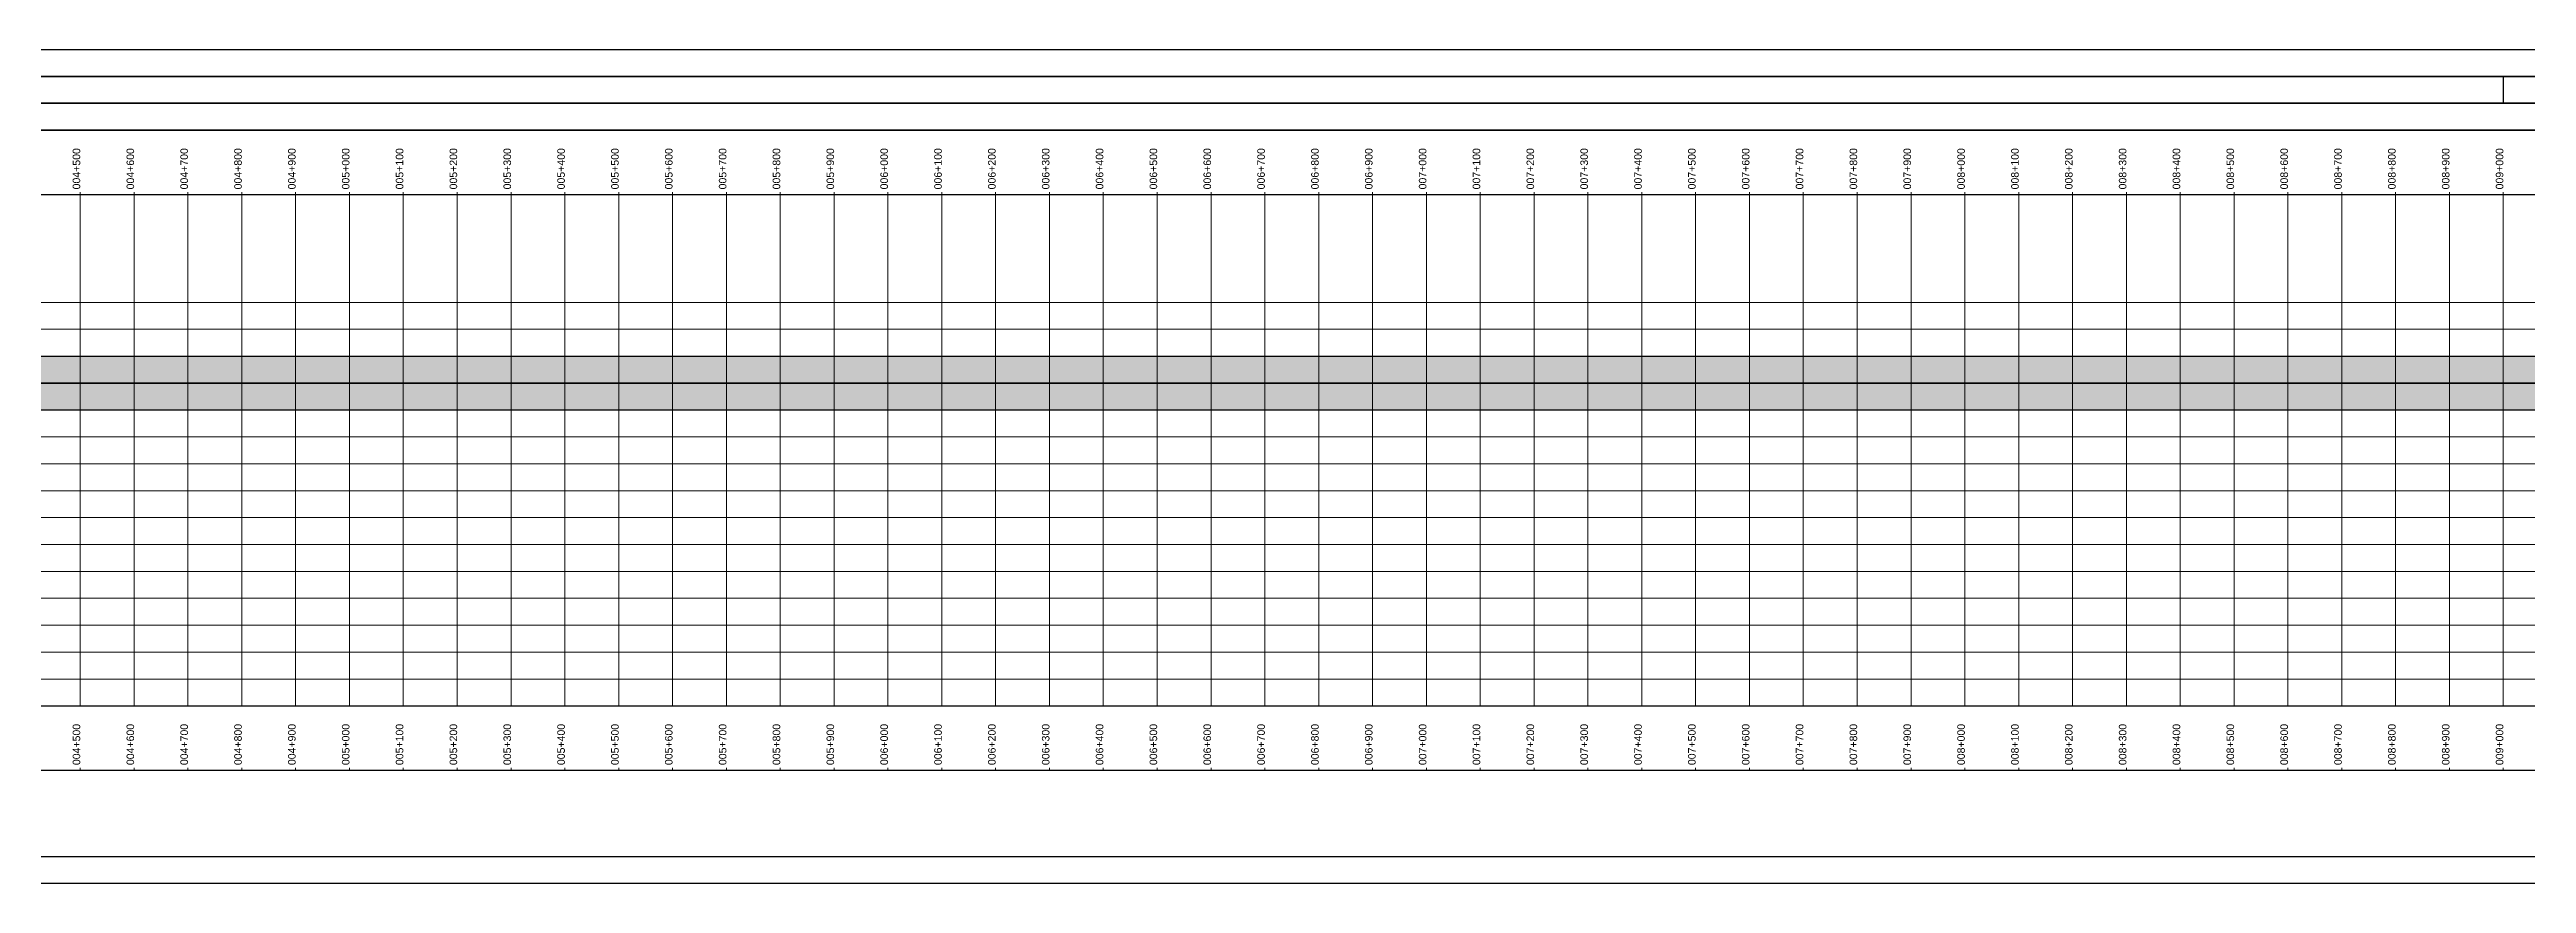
# Model space of a CAD drawing. Extents: x -247 to 52513, y 3400 to 5000.
# Drawn here: x 4443 to 9043, y 3450 to 5000 of the extents above; entities that cross this region are included whole.
import ezdxf

# ---------------------------------------------------------------- set-up
doc = ezdxf.new("R2010")
doc.units = 0
doc.linetypes.add('Dashed', pattern=[0])
for name, color, linetype in [('Activity Lines', 7, 'Continuous'), ('Chainage Text', 7, 'Continuous'), ('Entity', 7, 'Continuous'), ('Markers-One', 7, 'Continuous'), ('Outer Box', 7, 'Continuous'), ('Package', 7, 'Continuous'), ('Section', 7, 'Continuous'), ('Vertical Chainage Lines', 7, 'Continuous')]:
    doc.layers.add(name, color=color, linetype=linetype)
doc.styles.add('True type font', font='Arial.ttf')

msp = doc.modelspace()

# ---------------------------------------------------------------- hatches: boundary and pattern name
at = {"true_color": 0x407d60}
msp.add_hatch(color=163, dxfattribs=at).paths.add_polyline_path([(1000, 4430), (30000, 4430), (30000, 4380), (1000, 4380)])
at = {"true_color": 0x28209d}
msp.add_hatch(color=197, dxfattribs=at).paths.add_polyline_path([(2000, 4380), (40000, 4380), (40000, 4330), (2000, 4330)])

# ---------------------------------------------------------------- linework, layer by layer
for points in [[(1000, 4430), (30000, 4430), (30000, 4380), (1000, 4380)], [(2000, 4380), (40000, 4380), (40000, 4330), (2000, 4330)]]:
    msp.add_lwpolyline(points, close=True)
at = {"layer": 'Activity Lines', "color": 250, "linetype": 'Dashed', "lineweight": 15, "true_color": 0x000000}
msp.add_polyline3d([(53, 4530, 0), (52150, 4530, 0)], dxfattribs=at)
at = {"layer": 'Activity Lines', "color": 135, "linetype": 'Dashed', "lineweight": 15, "true_color": 0xda2b99}
msp.add_polyline3d([(53, 4480, 0), (52150, 4480, 0)], dxfattribs=at)
at = {"layer": 'Activity Lines', "color": 92, "linetype": 'Dashed', "lineweight": 15, "true_color": 0xb71de2}
msp.add_polyline3d([(53, 4430, 0), (52150, 4430, 0)], dxfattribs=at)
at = {"layer": 'Activity Lines', "color": 37, "linetype": 'Dashed', "lineweight": 15, "true_color": 0x4f0fff}
msp.add_polyline3d([(53, 4380, 0), (52150, 4380, 0)], dxfattribs=at)
at = {"layer": 'Activity Lines', "color": 11, "linetype": 'Dashed', "lineweight": 15, "true_color": 0x3ee08c}
msp.add_polyline3d([(53, 4330, 0), (52150, 4330, 0)], dxfattribs=at)
at = {"layer": 'Activity Lines', "color": 240, "linetype": 'Dashed', "lineweight": 15, "true_color": 0x724646}
msp.add_polyline3d([(53, 4280, 0), (52150, 4280, 0)], dxfattribs=at)
at = {"layer": 'Activity Lines', "color": 145, "linetype": 'Dashed', "lineweight": 15, "true_color": 0xc63939}
msp.add_polyline3d([(53, 4230, 0), (52150, 4230, 0)], dxfattribs=at)
at = {"layer": 'Activity Lines', "color": 43, "linetype": 'Dashed', "lineweight": 15, "true_color": 0x2bd43f}
msp.add_polyline3d([(53, 4180, 0), (52150, 4180, 0)], dxfattribs=at)
at = {"layer": 'Activity Lines', "color": 240, "linetype": 'Dashed', "lineweight": 15, "true_color": 0xeb0a42}
msp.add_polyline3d([(53, 4130, 0), (52150, 4130, 0)], dxfattribs=at)
at = {"layer": 'Activity Lines', "color": 163, "linetype": 'Dashed', "lineweight": 15, "true_color": 0x407d60}
msp.add_polyline3d([(53, 4080, 0), (52150, 4080, 0)], dxfattribs=at)
at = {"layer": 'Activity Lines', "color": 53, "linetype": 'Dashed', "lineweight": 15, "true_color": 0xe675a8}
msp.add_polyline3d([(53, 4030, 0), (52150, 4030, 0)], dxfattribs=at)
at = {"layer": 'Activity Lines', "color": 145, "linetype": 'Dashed', "lineweight": 15, "true_color": 0xf71d48}
msp.add_polyline3d([(53, 3980, 0), (52150, 3980, 0)], dxfattribs=at)
at = {"layer": 'Activity Lines', "color": 197, "linetype": 'Dashed', "lineweight": 15, "true_color": 0x28209d}
msp.add_polyline3d([(53, 3930, 0), (52150, 3930, 0)], dxfattribs=at)
at = {"layer": 'Activity Lines', "color": 252, "linetype": 'Dashed', "lineweight": 15, "true_color": 0xc3327f}
msp.add_polyline3d([(53, 3880, 0), (52150, 3880, 0)], dxfattribs=at)
at = {"layer": 'Activity Lines', "color": 221, "linetype": 'Dashed', "lineweight": 15, "true_color": 0x38f09a}
msp.add_polyline3d([(53, 3830, 0), (52150, 3830, 0)], dxfattribs=at)
at = {"layer": 'Entity', "color": 9, "lineweight": 25}
for points in [[(54, 4900, 0), (52149, 4900, 0), (52149, 4850, 0), (54, 4850, 0)], [(54, 3500, 0), (52149, 3500, 0), (52149, 3450, 0), (54, 3450, 0)], [(54, 3500, 0), (52149, 3500, 0), (52149, 3450, 0), (54, 3450, 0)]]:
    msp.add_polyline3d(points, close=True, dxfattribs=at)
at = {"layer": 'Markers-One', "color": 41, "linetype": 'Dashed', "lineweight": 0, "true_color": 0xe0e0e0}
for points in [[(4500, 4730, 0), (4500, 4735, 0)], [(4600, 4730, 0), (4600, 4735, 0)], [(4700, 4730, 0), (4700, 4735, 0)], [(4800, 4730, 0), (4800, 4735, 0)], [(4900, 4730, 0), (4900, 4735, 0)], [(5000, 4730, 0), (5000, 4735, 0)], [(5100, 4730, 0), (5100, 4735, 0)], [(5200, 4730, 0), (5200, 4735, 0)], [(5300, 4730, 0), (5300, 4735, 0)], [(5400, 4730, 0), (5400, 4735, 0)], [(5500, 4730, 0), (5500, 4735, 0)], [(5600, 4730, 0), (5600, 4735, 0)], [(5700, 4730, 0), (5700, 4735, 0)], [(5800, 4730, 0), (5800, 4735, 0)], [(5900, 4730, 0), (5900, 4735, 0)], [(6000, 4730, 0), (6000, 4735, 0)], [(6100, 4730, 0), (6100, 4735, 0)], [(6200, 4730, 0), (6200, 4735, 0)], [(6300, 4730, 0), (6300, 4735, 0)], [(6400, 4730, 0), (6400, 4735, 0)], [(6500, 4730, 0), (6500, 4735, 0)], [(6600, 4730, 0), (6600, 4735, 0)], [(6700, 4730, 0), (6700, 4735, 0)], [(6800, 4730, 0), (6800, 4735, 0)], [(6900, 4730, 0), (6900, 4735, 0)], [(7000, 4730, 0), (7000, 4735, 0)], [(7100, 4730, 0), (7100, 4735, 0)], [(7200, 4730, 0), (7200, 4735, 0)], [(7300, 4730, 0), (7300, 4735, 0)], [(7400, 4730, 0), (7400, 4735, 0)], [(7500, 4730, 0), (7500, 4735, 0)], [(7600, 4730, 0), (7600, 4735, 0)], [(7700, 4730, 0), (7700, 4735, 0)], [(7800, 4730, 0), (7800, 4735, 0)], [(7900, 4730, 0), (7900, 4735, 0)], [(8000, 4730, 0), (8000, 4735, 0)], [(8100, 4730, 0), (8100, 4735, 0)], [(8200, 4730, 0), (8200, 4735, 0)], [(8300, 4730, 0), (8300, 4735, 0)], [(8400, 4730, 0), (8400, 4735, 0)], [(8500, 4730, 0), (8500, 4735, 0)], [(8600, 4730, 0), (8600, 4735, 0)], [(8700, 4730, 0), (8700, 4735, 0)], [(8800, 4730, 0), (8800, 4735, 0)], [(8900, 4730, 0), (8900, 4735, 0)], [(9000, 4730, 0), (9000, 4735, 0)], [(4500, 3660, 0), (4500, 3665, 0)], [(4600, 3660, 0), (4600, 3665, 0)], [(4700, 3660, 0), (4700, 3665, 0)], [(4800, 3660, 0), (4800, 3665, 0)], [(4900, 3660, 0), (4900, 3665, 0)], [(5000, 3660, 0), (5000, 3665, 0)], [(5100, 3660, 0), (5100, 3665, 0)], [(5200, 3660, 0), (5200, 3665, 0)], [(5300, 3660, 0), (5300, 3665, 0)], [(5400, 3660, 0), (5400, 3665, 0)], [(5500, 3660, 0), (5500, 3665, 0)], [(5600, 3660, 0), (5600, 3665, 0)], [(5700, 3660, 0), (5700, 3665, 0)], [(5800, 3660, 0), (5800, 3665, 0)], [(5900, 3660, 0), (5900, 3665, 0)], [(6000, 3660, 0), (6000, 3665, 0)], [(6100, 3660, 0), (6100, 3665, 0)], [(6200, 3660, 0), (6200, 3665, 0)], [(6300, 3660, 0), (6300, 3665, 0)], [(6400, 3660, 0), (6400, 3665, 0)], [(6500, 3660, 0), (6500, 3665, 0)], [(6600, 3660, 0), (6600, 3665, 0)], [(6700, 3660, 0), (6700, 3665, 0)], [(6800, 3660, 0), (6800, 3665, 0)], [(6900, 3660, 0), (6900, 3665, 0)], [(7000, 3660, 0), (7000, 3665, 0)], [(7100, 3660, 0), (7100, 3665, 0)], [(7200, 3660, 0), (7200, 3665, 0)], [(7300, 3660, 0), (7300, 3665, 0)], [(7400, 3660, 0), (7400, 3665, 0)], [(7500, 3660, 0), (7500, 3665, 0)], [(7600, 3660, 0), (7600, 3665, 0)], [(7700, 3660, 0), (7700, 3665, 0)], [(7800, 3660, 0), (7800, 3665, 0)], [(7900, 3660, 0), (7900, 3665, 0)], [(8000, 3660, 0), (8000, 3665, 0)], [(8100, 3660, 0), (8100, 3665, 0)], [(8200, 3660, 0), (8200, 3665, 0)], [(8300, 3660, 0), (8300, 3665, 0)], [(8400, 3660, 0), (8400, 3665, 0)], [(8500, 3660, 0), (8500, 3665, 0)], [(8600, 3660, 0), (8600, 3665, 0)], [(8700, 3660, 0), (8700, 3665, 0)], [(8800, 3660, 0), (8800, 3665, 0)], [(8900, 3660, 0), (8900, 3665, 0)], [(9000, 3660, 0), (9000, 3665, 0)]]:
    msp.add_polyline3d(points, dxfattribs=at)
at = {"layer": 'Outer Box', "color": 9, "lineweight": 5}
msp.add_polyline3d([(-247, 5000, 0), (52450, 5000, 0), (52450, 3450, 0), (-247, 3450, 0)], close=True, dxfattribs=at)
at = {"layer": 'Package', "color": 9, "lineweight": 25}
for points in [[(53, 5000, 0), (52150, 5000, 0), (52150, 4950, 0), (53, 4950, 0)], [(53, 4850, 0), (52150, 4850, 0), (52150, 4730, 0), (53, 4730, 0)], [(53, 3780, 0), (52150, 3780, 0), (52150, 3660, 0), (53, 3660, 0)]]:
    msp.add_polyline3d(points, close=True, dxfattribs=at)
at = {"layer": 'Section', "color": 9, "lineweight": 25}
for points in [[(53, 4950, 0), (51150, 4950, 0), (51150, 4900, 0), (53, 4900, 0)], [(53, 4950, 0), (52140, 4950, 0), (52140, 4900, 0), (53, 4900, 0)], [(53, 4950, 0), (52150, 4950, 0), (52150, 4900, 0), (53, 4900, 0)], [(53, 4950, 0), (52150, 4950, 0), (52150, 4900, 0), (53, 4900, 0)], [(53, 4950, 0), (52150, 4950, 0), (52150, 4900, 0), (53, 4900, 0)], [(53, 4950, 0), (52150, 4950, 0), (52150, 4900, 0), (53, 4900, 0)], [(53, 4950, 0), (52150, 4950, 0), (52150, 4900, 0), (53, 4900, 0)], [(53, 4950, 0), (52150, 4950, 0), (52150, 4900, 0), (53, 4900, 0)], [(53, 4950, 0), (52150, 4950, 0), (52150, 4900, 0), (53, 4900, 0)], [(53, 4950, 0), (52145, 4950, 0), (52145, 4900, 0), (53, 4900, 0)], [(600, 4950, 0), (9000, 4950, 0), (9000, 4900, 0), (600, 4900, 0)]]:
    msp.add_polyline3d(points, close=True, dxfattribs=at)
at = {"layer": 'Vertical Chainage Lines', "color": 41, "linetype": 'Dashed', "lineweight": 0, "true_color": 0xe0e0e0}
for points in [[(4500, 4730, 0), (4500, 3780, 0)], [(4600, 4730, 0), (4600, 3780, 0)], [(4700, 4730, 0), (4700, 3780, 0)], [(4800, 4730, 0), (4800, 3780, 0)], [(4900, 4730, 0), (4900, 3780, 0)], [(5000, 4730, 0), (5000, 3780, 0)], [(5100, 4730, 0), (5100, 3780, 0)], [(5200, 4730, 0), (5200, 3780, 0)], [(5300, 4730, 0), (5300, 3780, 0)], [(5400, 4730, 0), (5400, 3780, 0)], [(5500, 4730, 0), (5500, 3780, 0)], [(5600, 4730, 0), (5600, 3780, 0)], [(5700, 4730, 0), (5700, 3780, 0)], [(5800, 4730, 0), (5800, 3780, 0)], [(5900, 4730, 0), (5900, 3780, 0)], [(6000, 4730, 0), (6000, 3780, 0)], [(6100, 4730, 0), (6100, 3780, 0)], [(6200, 4730, 0), (6200, 3780, 0)], [(6300, 4730, 0), (6300, 3780, 0)], [(6400, 4730, 0), (6400, 3780, 0)], [(6500, 4730, 0), (6500, 3780, 0)], [(6600, 4730, 0), (6600, 3780, 0)], [(6700, 4730, 0), (6700, 3780, 0)], [(6800, 4730, 0), (6800, 3780, 0)], [(6900, 4730, 0), (6900, 3780, 0)], [(7000, 4730, 0), (7000, 3780, 0)], [(7100, 4730, 0), (7100, 3780, 0)], [(7200, 4730, 0), (7200, 3780, 0)], [(7300, 4730, 0), (7300, 3780, 0)], [(7400, 4730, 0), (7400, 3780, 0)], [(7500, 4730, 0), (7500, 3780, 0)], [(7600, 4730, 0), (7600, 3780, 0)], [(7700, 4730, 0), (7700, 3780, 0)], [(7800, 4730, 0), (7800, 3780, 0)], [(7900, 4730, 0), (7900, 3780, 0)], [(8000, 4730, 0), (8000, 3780, 0)], [(8100, 4730, 0), (8100, 3780, 0)], [(8200, 4730, 0), (8200, 3780, 0)], [(8300, 4730, 0), (8300, 3780, 0)], [(8400, 4730, 0), (8400, 3780, 0)], [(8500, 4730, 0), (8500, 3780, 0)], [(8600, 4730, 0), (8600, 3780, 0)], [(8700, 4730, 0), (8700, 3780, 0)], [(8800, 4730, 0), (8800, 3780, 0)], [(8900, 4730, 0), (8900, 3780, 0)], [(9000, 4730, 0), (9000, 3780, 0)]]:
    msp.add_polyline3d(points, dxfattribs=at)

# ---------------------------------------------------------------- texts
at = {"layer": 'Chainage Text', "color": 9, "lineweight": 15, "style": 'True type font'}
for s, p in [('004+500', (4500, 4740)), ('004+600', (4600, 4740)), ('004+700', (4700, 4740)), ('004+800', (4800, 4740)), ('004+900', (4900, 4740)), ('005+000', (5000, 4740)), ('005+100', (5100, 4740)), ('005+200', (5200, 4740)), ('005+300', (5300, 4740)), ('005+400', (5400, 4740)), ('005+500', (5500, 4740)), ('005+600', (5600, 4740)), ('005+700', (5700, 4740)), ('005+800', (5800, 4740)), ('005+900', (5900, 4740)), ('006+000', (6000, 4740)), ('006+100', (6100, 4740)), ('006+200', (6200, 4740)), ('006+300', (6300, 4740)), ('006+400', (6400, 4740)), ('006+500', (6500, 4740)), ('006+600', (6600, 4740)), ('006+700', (6700, 4740)), ('006+800', (6800, 4740)), ('006+900', (6900, 4740)), ('007+000', (7000, 4740)), ('007+100', (7100, 4740)), ('007+200', (7200, 4740)), ('007+300', (7300, 4740)), ('007+400', (7400, 4740)), ('007+500', (7500, 4740)), ('007+600', (7600, 4740)), ('007+700', (7700, 4740)), ('007+800', (7800, 4740)), ('007+900', (7900, 4740)), ('008+000', (8000, 4740)), ('008+100', (8100, 4740)), ('008+200', (8200, 4740)), ('008+300', (8300, 4740)), ('008+400', (8400, 4740)), ('008+500', (8500, 4740)), ('008+600', (8600, 4740)), ('008+700', (8700, 4740)), ('008+800', (8800, 4740)), ('008+900', (8900, 4740)), ('009+000', (9000, 4740)), ('004+500', (4500, 3670)), ('004+600', (4600, 3670)), ('004+700', (4700, 3670)), ('004+800', (4800, 3670)), ('004+900', (4900, 3670)), ('005+000', (5000, 3670)), ('005+100', (5100, 3670)), ('005+200', (5200, 3670)), ('005+300', (5300, 3670)), ('005+400', (5400, 3670)), ('005+500', (5500, 3670)), ('005+600', (5600, 3670)), ('005+700', (5700, 3670)), ('005+800', (5800, 3670)), ('005+900', (5900, 3670)), ('006+000', (6000, 3670)), ('006+100', (6100, 3670)), ('006+200', (6200, 3670)), ('006+300', (6300, 3670)), ('006+400', (6400, 3670)), ('006+500', (6500, 3670)), ('006+600', (6600, 3670)), ('006+700', (6700, 3670)), ('006+800', (6800, 3670)), ('006+900', (6900, 3670)), ('007+000', (7000, 3670)), ('007+100', (7100, 3670)), ('007+200', (7200, 3670)), ('007+300', (7300, 3670)), ('007+400', (7400, 3670)), ('007+500', (7500, 3670)), ('007+600', (7600, 3670)), ('007+700', (7700, 3670)), ('007+800', (7800, 3670)), ('007+900', (7900, 3670)), ('008+000', (8000, 3670)), ('008+100', (8100, 3670)), ('008+200', (8200, 3670)), ('008+300', (8300, 3670)), ('008+400', (8400, 3670)), ('008+500', (8500, 3670)), ('008+600', (8600, 3670)), ('008+700', (8700, 3670)), ('008+800', (8800, 3670)), ('008+900', (8900, 3670)), ('009+000', (9000, 3670))]:
    msp.add_text(s, height=14, rotation=90, dxfattribs=at).set_placement(p)

doc.saveas('drawing.dxf')
